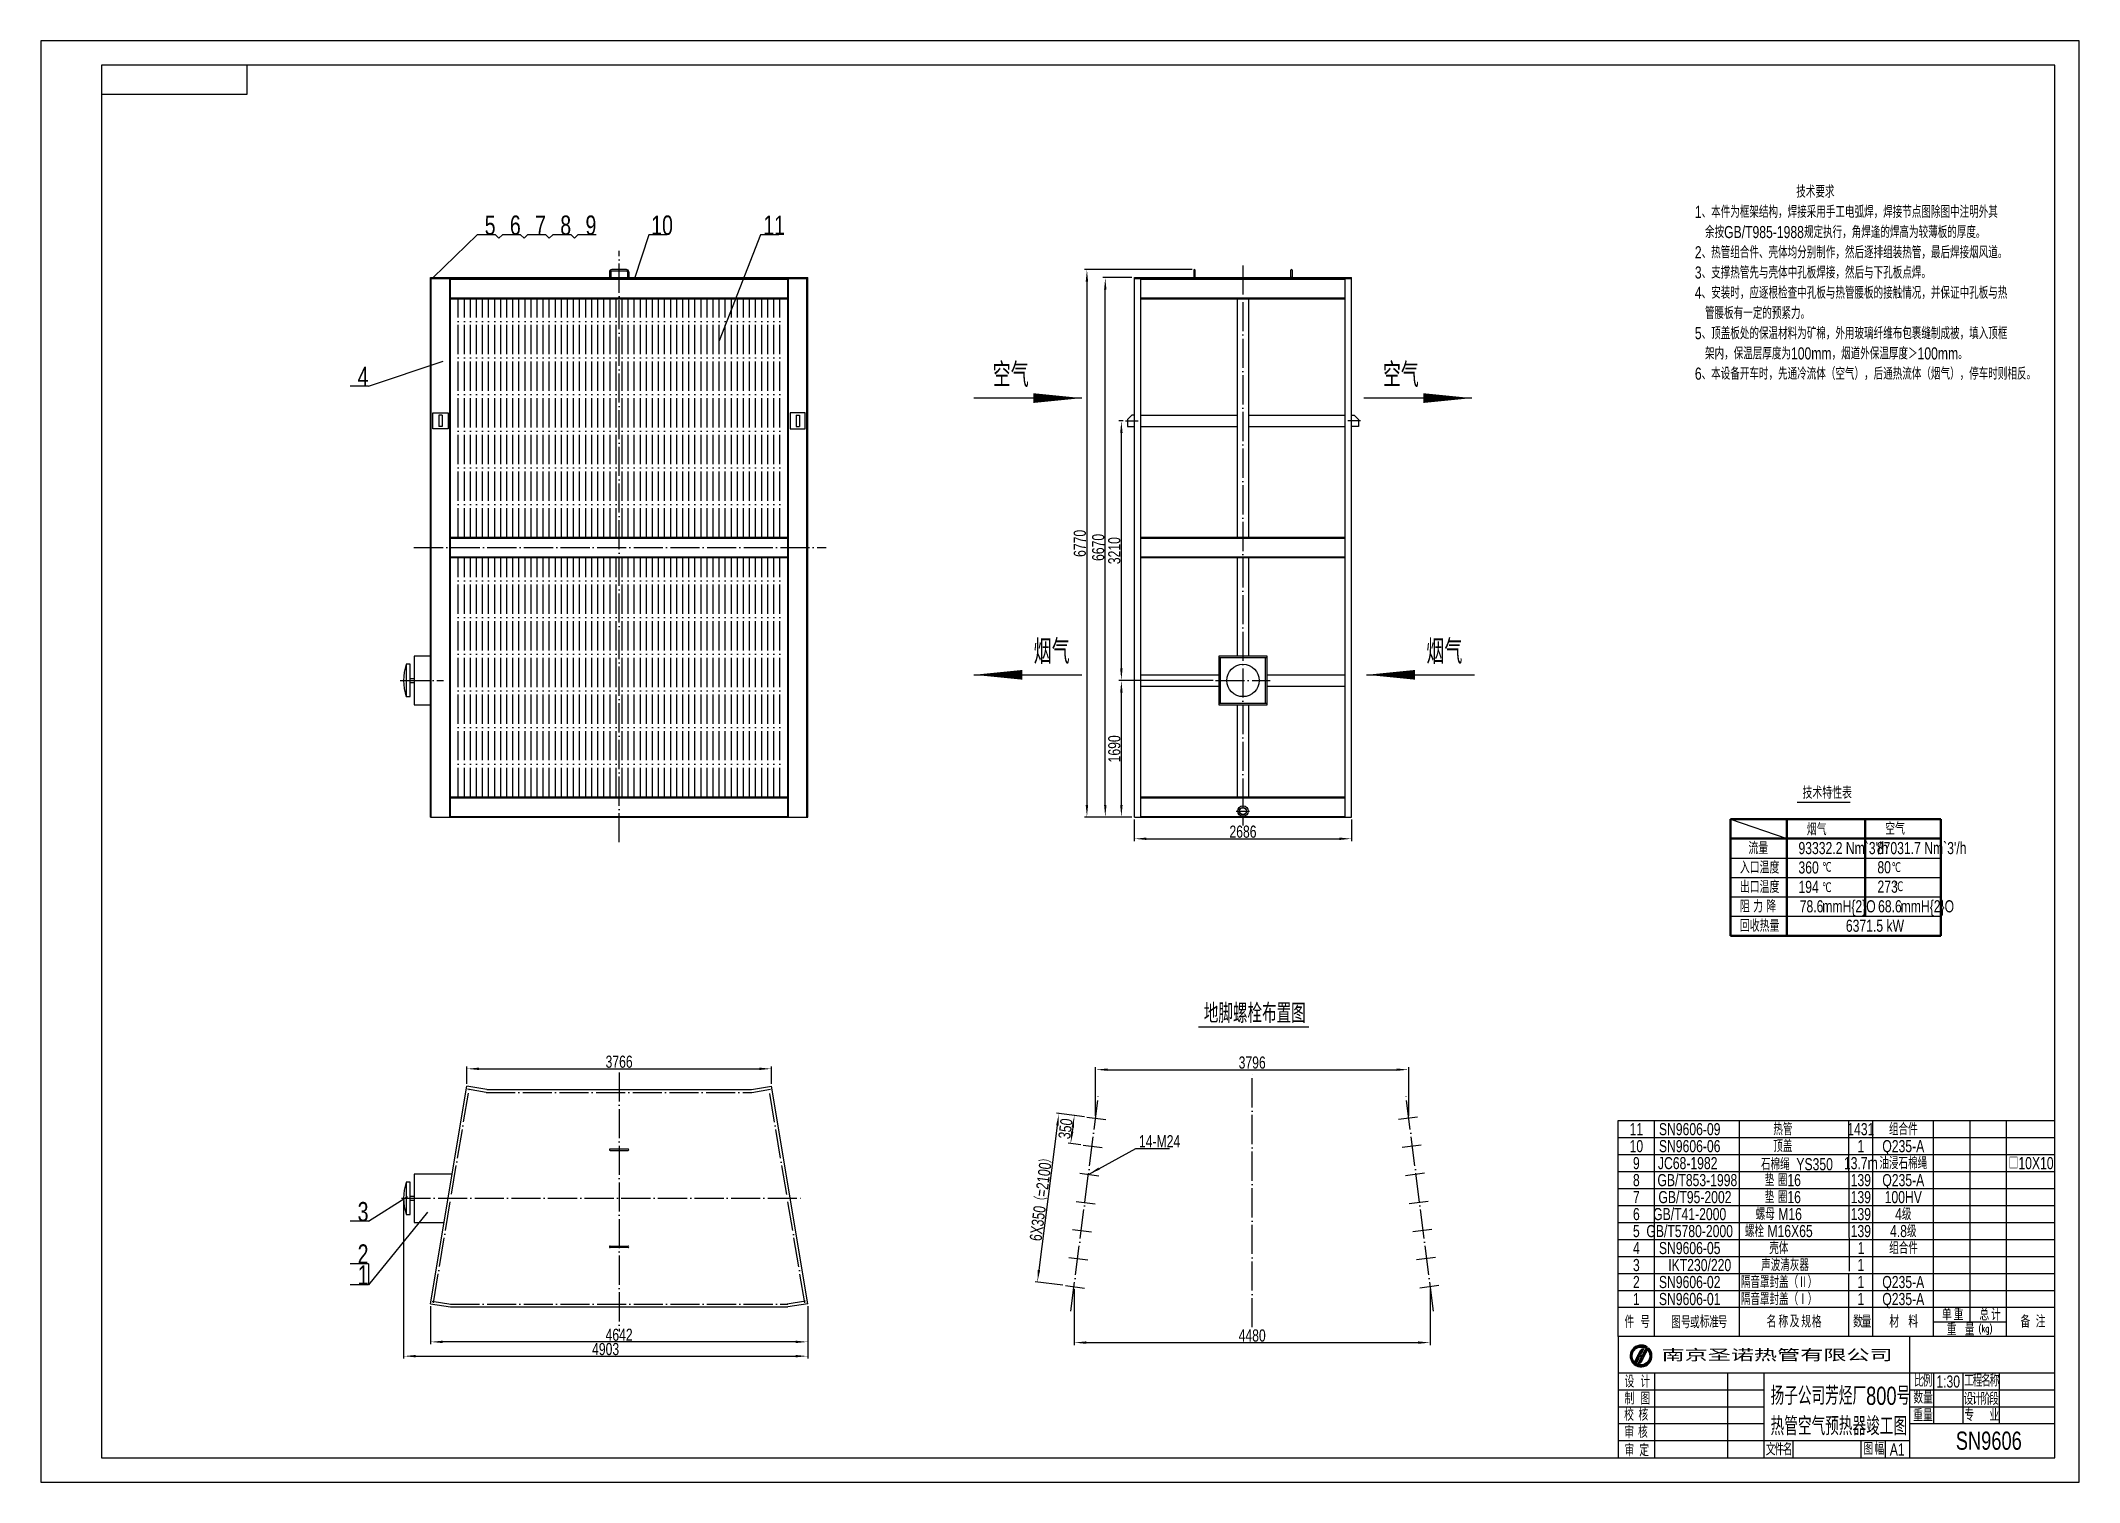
# Model space of a CAD drawing. Header units: millimetres. Extents: x 0 to 840, y 0 to 594.
import ezdxf
from ezdxf.enums import TextEntityAlignment as Align

# ---------------------------------------------------------------- set-up
doc = ezdxf.new("R2010")
doc.units = ezdxf.units.MM
doc.header["$LTSCALE"] = 5
doc.linetypes.add('ACAD_ISO04W100', pattern=[30, 24, -3, 0, -3])
doc.linetypes.add('CENTERX2', pattern=[101.6, 63.5, -12.7, 12.7, -12.7])
for name, color, linetype in [('frame', 7, 'Continuous'), ('TEXT', 3, 'Continuous'), ('中心线', 1, 'ACAD_ISO04W100'), ('粗线', 7, 'Continuous'), ('细实线', 3, 'Continuous')]:
    doc.layers.add(name, color=color, linetype=linetype)
doc.layers.add('粗实线', color=7, linetype='Continuous', lineweight=50)
doc.styles.add('HZ001', font='simplex', dxfattribs={"width": 0.7, "bigfont": 'HZTXT.SHX'})
doc.styles.add('HZ002', font='complex', dxfattribs={"width": 1.8, "bigfont": 'khz.shx'})
doc.styles.add('HZ003', font='sn2000.shx', dxfattribs={"width": 0.75, "bigfont": 'HZTXT.shx'})
doc.styles.add('ROMANS', font='romans', dxfattribs={"width": 0.7, "height": 3})
doc.dimstyles.new('ISO-25', dxfattribs={"dimtxt": 2.5, "dimasz": 2.5, "dimexe": 1.25, "dimexo": 0.625, "dimtad": 1, "dimtxsty": 'Standard', "dimcen": 2.5, "dimadec": 0, "dimazin": 0, "dimtfac": 1, "dimtmove": 0, "dimatfit": 3, "dimfxl": 0, "dimarcsym": 0})
pattern_1 = [(45, (-411.383, 4.31516), (-0.2245064, 0.2245064), [])]

# ---------------------------------------------------------------- blocks, each defined once
blk = doc.blocks.new('btl')
h = blk.add_hatch()
h.set_pattern_fill('ANSI31', color=142, scale=0.1, style=0)
h.set_pattern_definition(pattern_1)
h.paths.add_polyline_path([(-167.41, 45.24), (-167.96, 45.16, 0.244978), (-169.14, 44.3), (-169.84, 42.88, -0.769122), (-170.81, 40.94), (-171.79, 38.97), (-171.64, 38.97, 0.284554), (-170.22, 39.85), (-167.91, 44.5, -0.9073), (-172.74, 39.11, 0.350359), (-172.29, 39.26), (-171.32, 41.2, -0.769122), (-170.36, 43.13), (-169.47, 44.93), (-169.87, 44.87, 0.244978), (-171.05, 44.01), (-173.26, 39.58, -0.774502), (-169.43, 45.49, 0.24588), (-167.99, 45.72, 23.819812)])
h = blk.add_hatch()
h.set_pattern_fill('ANSI31', color=1, scale=0.1, style=0)
h.set_pattern_definition(pattern_1)
h.paths.add_polyline_path([(-170, 42.04, 1), (-171.17, 42.04, 1)])
at = {"color": 142}
blk.add_lwpolyline([(-169.14, 44.3), (-169.84, 42.88, -0.769122), (-170.81, 40.94), (-171.79, 38.97), (-171.64, 38.97, 0.284554), (-170.22, 39.85), (-167.91, 44.5, -0.9073), (-172.74, 39.11, 0.350359), (-172.29, 39.26), (-171.32, 41.2, -0.769122), (-170.36, 43.13), (-169.47, 44.93), (-169.87, 44.87, 0.244978), (-171.05, 44.01), (-173.26, 39.58, -0.774502), (-169.43, 45.49, 0.24588), (-167.99, 45.72, 23.819812), (-167.41, 45.24), (-167.96, 45.16, 0.244978)], format="xyb", close=True, dxfattribs=at)
at = {"color": 1}
blk.add_circle((-170.58, 42.04), 0.582, dxfattribs=at)
at = {"layer": 'frame'}
for p, q in [((0, 62.01), (-180, 62.01)), ((-180, 50), (-180, 0))]:
    blk.add_line(p, q, dxfattribs=at)
at = {"layer": 'frame', "color": 7}
for p, q in [((-180, 50), (-180, 62.01)), ((-165, 50), (-165, 62.01)), ((-130, 50.01), (-130, 62.01)), ((-85, 50.01), (-85, 62.01)), ((-75, 50.01), (-75, 62.01)), ((-50, 50.01), (-50, 62.01)), ((-35, 56.01), (-35, 62.01)), ((-20, 50.01), (-20, 62.01)), ((0, 50), (-180, 50)), ((0, 50), (-180, 50)), ((-60, 50), (-60, 0)), ((0, 35), (-180, 35)), ((-165, 35), (-165, 0)), ((-135, 35), (-135, 0)), ((-120, 35), (-120, 0)), ((-50, 35), (-50, 14)), ((-37.98, 35), (-37.98, 14)), ((-23.02, 35), (-23.02, 14)), ((0, 14), (-60, 14)), ((-60, 7), (-120, 7)), ((-108, 7), (-108, 0)), ((-80.03, 7), (-80.03, 0)), ((-70.03, 7), (-70.03, 0))]:
    blk.add_line(p, q, dxfattribs=at)
at = {"layer": 'frame', "color": 3}
for p, q in [((-20, 56.01), (-50, 56.01)), ((-120, 28), (-180, 28)), ((0, 28), (-60, 28)), ((-120, 21), (-180, 21)), ((0, 21), (-60, 21)), ((-120, 14), (-180, 14)), ((-120, 7), (-180, 7))]:
    blk.add_line(p, q, dxfattribs=at)
at = {"layer": 'frame', "color": 181, "width": 0.7}
for s, height, style, p in [('件', 5, 'HZ001', (-177.39, 53.6)), ('号', 5, 'HZ001', (-170.89, 53.6)), ('或', 5, 'HZ001', (-150.44, 53.46)), ('标', 5, 'HZ001', (-146.34, 53.73)), ('准', 5, 'HZ001', (-142.49, 53.55)), ('号', 5, 'HZ001', (-138.99, 53.55)), ('名', 5, 'HZ001', (-118.82, 53.74)), ('称', 5, 'HZ001', (-113.96, 53.74)), ('及', 5, 'HZ001', (-109.32, 53.83)), ('规', 5, 'HZ001', (-104.56, 53.75)), ('格', 5, 'HZ001', (-100.19, 53.67)), ('数', 5, 'HZ001', (-83.2, 53.74)), ('量', 5, 'HZ001', (-79.7, 53.74)), ('材', 5, 'HZ001', (-68.28, 53.74)), ('料', 5, 'HZ001', (-60.42, 53.74)), ('单', 5, 'HZ001', (-46.56, 56.71)), ('重', 5, 'HZ001', (-41.76, 56.71)), ('总', 5, 'HZ001', (-31.14, 56.6)), ('计', 5, 'HZ001', (-26.33, 56.6)), ('备', 5, 'HZ001', (-14.2, 53.74)), ('注', 5, 'HZ001', (-7.94, 53.74)), ('图', 5, 'HZ001', (-158.17, 53.46)), ('号', 5, 'HZ001', (-154.1, 53.46)), ('重', 5, 'HZ001', (-44.57, 50.44)), ('量', 5, 'HZ001', (-37.15, 50.38)), ('(kg)', 3, 'ROMANS', (-31.49, 51.85)), ('设', 5, 'HZ001', (-177.36, 29.02)), ('计', 5, 'HZ001', (-170.83, 29.02)), ('比', 5, 'HZ001', (-58.05, 29.34)), ('例', 5, 'HZ001', (-54.55, 29.34)), ('工', 5, 'HZ001', (-37.44, 29.42)), ('程', 5, 'HZ001', (-33.94, 29.42)), ('名', 5, 'HZ001', (-30.44, 29.42)), ('称', 5, 'HZ001', (-26.94, 29.42)), ('制', 5, 'HZ001', (-177.36, 22.02)), ('图', 5, 'HZ001', (-170.83, 22.02)), ('数', 5, 'HZ001', (-58.35, 22.42)), ('量', 5, 'HZ001', (-54.33, 22.42)), ('设', 5, 'HZ001', (-37.65, 21.87)), ('计', 5, 'HZ001', (-34.15, 21.87)), ('阶', 5, 'HZ001', (-30.65, 21.87)), ('段', 5, 'HZ001', (-27.15, 21.87)), ('校', 5, 'HZ001', (-177.52, 15.3)), ('核', 5, 'HZ001', (-171.62, 15.3)), ('重', 5, 'HZ001', (-58.4, 15.1)), ('量', 5, 'HZ001', (-54.38, 15.1)), ('专', 5, 'HZ001', (-37.34, 15.19)), ('业', 5, 'HZ001', (-27.02, 15.19)), ('审', 5, 'HZ001', (-177.5, 8.14)), ('核', 5, 'HZ001', (-171.81, 8.25)), ('审', 5, 'HZ001', (-177.4, 0.72)), ('定', 5, 'HZ001', (-171.29, 0.72)), ('文', 5, 'HZ001', (-119.18, 1.06)), ('件', 5, 'HZ001', (-115.68, 1.06)), ('名', 5, 'HZ001', (-112.18, 1.06)), ('图', 5, 'HZ001', (-78.92, 1.3)), ('幅', 5, 'HZ001', (-74.42, 1.3))]:
    blk.add_text(s, height=height, dxfattribs=dict(at, style=style)).set_placement(p)
at = {"layer": 'TEXT', "color": 142, "style": 'HZ002', "width": 1.995277}
blk.add_text('南京圣诺热管有限公司', height=5, dxfattribs=at).set_placement((-162.15, 39.82), (-66.86, 39.82), align=Align.FIT)
blk = doc.blocks.new('A$C21B97B14')
at = {"layer": 'TEXT', "style": 'HZ001', "width": 0.7}
blk.add_text('℃', height=100, dxfattribs=at).set_placement((-7, 0))
blk = doc.blocks.new('arr1')
at = {"color": 3}
blk.add_lwpolyline([(0, 0, 0, 0.2, 0), (-1, 0, 0.2, 0.2, 0)], format="xyseb", dxfattribs=at)
blk = doc.blocks.new('*D48')
at = {"layer": 'Defpoints', "color": 0}
for p in [(425.8, 80.55), (572.58, 80.55), (572.58, 57.54)]:
    blk.add_point(p, dxfattribs=at)
at = {"layer": 'TEXT', "color": 3, "lineweight": -2}
for p, q in [((425.8, 79.55), (425.8, 56.54)), ((572.58, 79.55), (572.58, 56.54)), ((430.8, 57.54), (567.58, 57.54))]:
    blk.add_line(p, q, dxfattribs=at)
at = {"layer": 'TEXT', "color": 3, "lineweight": -2, "xscale": 5, "yscale": 5, "zscale": 5, "rotation": 180}
blk.add_blockref('arr1', (425.8, 57.54), dxfattribs=at)
at = {"layer": 'TEXT', "color": 3, "lineweight": -2, "xscale": 5, "yscale": 5, "zscale": 5}
blk.add_blockref('arr1', (572.58, 57.54), dxfattribs=at)
at = {"layer": 'TEXT', "color": 3, "insert": (499.19, 60.44), "char_height": 5, "attachment_point": 5, "style": 'HZ003'}
blk.add_mtext('4480', dxfattribs=at)
blk = doc.blocks.new('*D49')
at = {"layer": 'Defpoints', "color": 0}
for p in [(563.74, 170.01), (434.65, 149.99), (563.74, 149.99)]:
    blk.add_point(p, dxfattribs=at)
at = {"layer": 'TEXT', "color": 3, "lineweight": -2}
for p, q in [((434.65, 150.99), (434.65, 171.01)), ((439.65, 170.01), (558.74, 170.01)), ((563.74, 150.99), (563.74, 171.01))]:
    blk.add_line(p, q, dxfattribs=at)
at = {"layer": 'TEXT', "color": 3, "lineweight": -2, "xscale": 5, "yscale": 5, "zscale": 5, "rotation": 180}
blk.add_blockref('arr1', (434.65, 170.01), dxfattribs=at)
at = {"layer": 'TEXT', "color": 3, "lineweight": -2, "xscale": 5, "yscale": 5, "zscale": 5}
blk.add_blockref('arr1', (563.74, 170.01), dxfattribs=at)
at = {"layer": 'TEXT', "color": 3, "insert": (499.19, 172.91), "char_height": 5, "attachment_point": 5, "style": 'HZ003'}
blk.add_mtext('3796', dxfattribs=at)
blk = doc.blocks.new('*D50')
at = {"layer": 'Defpoints', "color": 0}
for p in [(431.06, 150.45), (424.42, 139.54), (429.59, 138.88)]:
    blk.add_point(p, dxfattribs=at)
at = {"layer": 'TEXT', "color": 3, "lineweight": -2}
for p, q in [((430.07, 150.58), (424.9, 151.23)), ((425.26, 146.15), (425.05, 144.49)), ((428.59, 139), (423.42, 139.66))]:
    blk.add_line(p, q, dxfattribs=at)
at = {"layer": 'TEXT', "color": 3, "lineweight": -2, "xscale": 5, "yscale": 5, "zscale": 5}
for p, rotation in [((425.89, 151.11), 82.74375213638831), ((424.42, 139.54), 262.7437521363883)]:
    blk.add_blockref('arr1', p, dxfattribs=dict(at, rotation=rotation))
at = {"layer": 'TEXT', "color": 3, "insert": (422.28, 145.69), "char_height": 5, "attachment_point": 5, "rotation": 82.74375, "style": 'HZ003'}
blk.add_mtext('350', dxfattribs=at)
blk = doc.blocks.new('*D51')
at = {"layer": 'Defpoints', "color": 0}
for p in [(431.06, 150.45), (410.69, 82.48), (422.22, 81.01)]:
    blk.add_point(p, dxfattribs=at)
at = {"layer": 'TEXT', "color": 3, "lineweight": -2}
for p, q in [((430.07, 150.58), (418.54, 152.04)), ((418.9, 146.96), (411.32, 87.44)), ((421.23, 81.14), (409.7, 82.6))]:
    blk.add_line(p, q, dxfattribs=at)
at = {"layer": 'TEXT', "color": 3, "lineweight": -2, "xscale": 5, "yscale": 5, "zscale": 5}
for p, rotation in [((419.53, 151.92), 82.74375213639175), ((410.69, 82.48), 262.7437521363918)]:
    blk.add_blockref('arr1', p, dxfattribs=dict(at, rotation=rotation))
at = {"layer": 'TEXT', "color": 3, "insert": (412.23, 117.56), "char_height": 5, "attachment_point": 5, "rotation": 82.74375, "style": 'HZ003'}
blk.add_mtext('6X350（=2100）', dxfattribs=at)
blk = doc.blocks.new('*D52')
at = {"layer": 'Defpoints', "color": 0}
for p in [(160.6, 73.54), (316.03, 73.54), (160.6, 57.84)]:
    blk.add_point(p, dxfattribs=at)
at = {"layer": 'TEXT', "color": 3, "lineweight": -2}
for p, q in [((160.6, 72.54), (160.6, 56.84)), ((316.03, 72.54), (316.03, 56.84)), ((311.03, 57.84), (165.6, 57.84))]:
    blk.add_line(p, q, dxfattribs=at)
at = {"layer": 'TEXT', "color": 3, "lineweight": -2, "xscale": 5, "yscale": 5, "zscale": 5, "rotation": 180}
blk.add_blockref('arr1', (160.6, 57.84), dxfattribs=at)
at = {"layer": 'TEXT', "color": 3, "lineweight": -2, "xscale": 5, "yscale": 5, "zscale": 5}
blk.add_blockref('arr1', (316.03, 57.84), dxfattribs=at)
at = {"layer": 'TEXT', "color": 3, "insert": (238.32, 60.74), "char_height": 5, "attachment_point": 5, "style": 'HZ003'}
blk.add_mtext('4642', dxfattribs=at)
blk = doc.blocks.new('*D53')
at = {"layer": 'Defpoints', "color": 0}
for p in [(149.5, 117), (316.03, 73.54), (316.03, 51.95)]:
    blk.add_point(p, dxfattribs=at)
at = {"layer": 'TEXT', "color": 3, "lineweight": -2}
for p, q in [((149.5, 116), (149.5, 50.95)), ((316.03, 72.54), (316.03, 50.95)), ((154.5, 51.95), (311.03, 51.95))]:
    blk.add_line(p, q, dxfattribs=at)
at = {"layer": 'TEXT', "color": 3, "lineweight": -2, "xscale": 5, "yscale": 5, "zscale": 5, "rotation": 180}
blk.add_blockref('arr1', (149.5, 51.95), dxfattribs=at)
at = {"layer": 'TEXT', "color": 3, "lineweight": -2, "xscale": 5, "yscale": 5, "zscale": 5}
blk.add_blockref('arr1', (316.03, 51.95), dxfattribs=at)
at = {"layer": 'TEXT', "color": 3, "insert": (232.76, 54.85), "char_height": 5, "attachment_point": 5, "style": 'HZ003'}
blk.add_mtext('4903', dxfattribs=at)
blk = doc.blocks.new('*D54')
at = {"layer": 'Defpoints', "color": 0}
for p in [(301.09, 170.36), (175.54, 163.21), (301.09, 163.21)]:
    blk.add_point(p, dxfattribs=at)
at = {"layer": 'TEXT', "color": 3, "lineweight": -2}
for p, q in [((175.54, 164.21), (175.54, 171.36)), ((180.54, 170.36), (296.09, 170.36)), ((301.09, 164.21), (301.09, 171.36))]:
    blk.add_line(p, q, dxfattribs=at)
at = {"layer": 'TEXT', "color": 3, "lineweight": -2, "xscale": 5, "yscale": 5, "zscale": 5, "rotation": 180}
blk.add_blockref('arr1', (175.54, 170.36), dxfattribs=at)
at = {"layer": 'TEXT', "color": 3, "lineweight": -2, "xscale": 5, "yscale": 5, "zscale": 5}
blk.add_blockref('arr1', (301.09, 170.36), dxfattribs=at)
at = {"layer": 'TEXT', "color": 3, "insert": (238.32, 173.26), "char_height": 5, "attachment_point": 5, "style": 'HZ003'}
blk.add_mtext('3766', dxfattribs=at)
blk = doc.blocks.new('*D56')
at = {"layer": 'Defpoints', "color": 0}
for p in [(445.3, 330.38), (484.06, 330.38), (450.63, 274.05)]:
    blk.add_point(p, dxfattribs=at)
at = {"layer": 'TEXT', "color": 3, "lineweight": -2}
for p, q in [((483.06, 330.38), (444.3, 330.38)), ((445.3, 279.05), (445.3, 325.38)), ((449.63, 274.05), (444.3, 274.05))]:
    blk.add_line(p, q, dxfattribs=at)
at = {"layer": 'TEXT', "color": 3, "lineweight": -2, "xscale": 5, "yscale": 5, "zscale": 5}
for p, rotation in [((445.3, 330.38), 90), ((445.3, 274.05), 270)]:
    blk.add_blockref('arr1', p, dxfattribs=dict(at, rotation=rotation))
at = {"layer": 'TEXT', "color": 3, "insert": (442.4, 302.22), "char_height": 5, "attachment_point": 5, "rotation": 90, "style": 'HZ003'}
blk.add_mtext('1690', dxfattribs=at)
blk = doc.blocks.new('*D57')
at = {"layer": 'Defpoints', "color": 0}
for p in [(445.3, 437.38), (447, 437.38), (450.63, 330.38)]:
    blk.add_point(p, dxfattribs=at)
at = {"layer": 'TEXT', "color": 3, "lineweight": -2}
for p, q in [((446, 437.38), (444.3, 437.38)), ((445.3, 335.38), (445.3, 432.38)), ((449.63, 330.38), (444.3, 330.38))]:
    blk.add_line(p, q, dxfattribs=at)
at = {"layer": 'TEXT', "color": 3, "lineweight": -2, "xscale": 5, "yscale": 5, "zscale": 5}
for p, rotation in [((445.3, 437.38), 90), ((445.3, 330.38), 270)]:
    blk.add_blockref('arr1', p, dxfattribs=dict(at, rotation=rotation))
at = {"layer": 'TEXT', "color": 3, "insert": (442.4, 383.88), "char_height": 5, "attachment_point": 5, "rotation": 90, "style": 'HZ003'}
blk.add_mtext('3210', dxfattribs=at)
blk = doc.blocks.new('*D58')
at = {"layer": 'Defpoints', "color": 0}
for p in [(450.63, 274.05), (540.16, 274.05), (540.16, 265.16)]:
    blk.add_point(p, dxfattribs=at)
at = {"layer": 'TEXT', "color": 3, "lineweight": -2}
for p, q in [((450.63, 273.05), (450.63, 264.16)), ((540.16, 273.05), (540.16, 264.16)), ((455.63, 265.16), (535.16, 265.16))]:
    blk.add_line(p, q, dxfattribs=at)
at = {"layer": 'TEXT', "color": 3, "lineweight": -2, "xscale": 5, "yscale": 5, "zscale": 5, "rotation": 180}
blk.add_blockref('arr1', (450.63, 265.16), dxfattribs=at)
at = {"layer": 'TEXT', "color": 3, "lineweight": -2, "xscale": 5, "yscale": 5, "zscale": 5}
blk.add_blockref('arr1', (540.16, 265.16), dxfattribs=at)
at = {"layer": 'TEXT', "color": 3, "insert": (495.4, 268.06), "char_height": 5, "attachment_point": 5, "style": 'HZ003'}
blk.add_mtext('2686', dxfattribs=at)
blk = doc.blocks.new('*D59')
at = {"layer": 'Defpoints', "color": 0}
for p in [(438.66, 496.38), (450.63, 496.38), (450.63, 274.05)]:
    blk.add_point(p, dxfattribs=at)
at = {"layer": 'TEXT', "color": 3, "lineweight": -2}
for p, q in [((449.63, 496.38), (437.66, 496.38)), ((438.66, 279.05), (438.66, 491.38)), ((449.63, 274.05), (437.66, 274.05))]:
    blk.add_line(p, q, dxfattribs=at)
at = {"layer": 'TEXT', "color": 3, "lineweight": -2, "xscale": 5, "yscale": 5, "zscale": 5}
for p, rotation in [((438.66, 496.38), 90), ((438.66, 274.05), 270)]:
    blk.add_blockref('arr1', p, dxfattribs=dict(at, rotation=rotation))
at = {"layer": 'TEXT', "color": 3, "insert": (435.76, 385.22), "char_height": 5, "attachment_point": 5, "rotation": 90, "style": 'HZ003'}
blk.add_mtext('6670', dxfattribs=at)
blk = doc.blocks.new('*D60')
at = {"layer": 'Defpoints', "color": 0}
for p in [(475.4, 499.72), (431.09, 274.05), (450.63, 274.05)]:
    blk.add_point(p, dxfattribs=at)
at = {"layer": 'TEXT', "color": 3, "lineweight": -2}
for p, q in [((474.4, 499.72), (430.09, 499.72)), ((431.09, 494.72), (431.09, 279.05)), ((449.63, 274.05), (430.09, 274.05))]:
    blk.add_line(p, q, dxfattribs=at)
at = {"layer": 'TEXT', "color": 3, "lineweight": -2, "xscale": 5, "yscale": 5, "zscale": 5}
for p, rotation in [((431.09, 499.72), 90), ((431.09, 274.05), 270)]:
    blk.add_blockref('arr1', p, dxfattribs=dict(at, rotation=rotation))
at = {"layer": 'TEXT', "color": 3, "insert": (428.19, 386.88), "char_height": 5, "attachment_point": 5, "rotation": 90, "style": 'HZ003'}
blk.add_mtext('6770', dxfattribs=at)

msp = doc.modelspace()

# ---------------------------------------------------------------- linework, layer by layer
for p, q in [((160.6021, 274.0501), (160.6021, 496.3834)), ((160.6021, 496.3834), (316.0303, 496.3834)), ((160.6021, 496.0501), (316.0303, 496.0501)), ((160.9355, 274.0501), (160.9355, 496.0501)), ((168.4995, 274.0501), (168.4995, 496.0501)), ((168.8329, 274.0501), (168.8329, 496.0501)), ((168.8329, 495.7168), (307.7995, 495.7168)), ((307.7995, 274.0501), (307.7995, 496.0501)), ((308.1329, 274.0501), (308.1329, 496.0501)), ((315.6969, 274.0501), (315.6969, 496.0501)), ((316.0303, 274.0501), (316.0303, 496.3834)), ((450.6312, 274.0501), (450.6312, 496.3834)), ((450.6312, 496.0501), (540.1646, 496.0501)), ((453.3312, 274.0501), (453.3312, 496.0501)), ((453.3312, 495.7168), (537.4646, 495.7168)), ((537.4646, 274.0501), (537.4646, 496.0501)), ((540.1646, 274.0501), (540.1646, 496.3834)), ((168.8329, 488.0501), (307.7995, 488.0501)), ((168.8329, 487.7168), (307.7995, 487.7168)), ((453.3312, 488.0501), (537.4646, 488.0501)), ((453.3312, 487.7168), (537.4646, 487.7168)), ((453.3312, 381.3834), (537.4646, 381.3834)), ((453.3312, 381.0501), (537.4646, 381.0501)), ((160.6021, 274.0501), (316.0303, 274.0501)), ((168.8329, 274.3834), (307.7995, 274.3834)), ((453.3312, 274.3834), (537.4646, 274.3834)), ((160.6021, 73.5402), (175.5407, 163.2052)), ((183.7495, 161.7699), (175.5407, 163.2052)), ((292.8829, 161.7699), (301.0917, 163.2052)), ((316.0303, 73.5402), (301.0917, 163.2052)), ((160.6021, 73.5402), (168.8329, 72.2366)), ((168.8329, 72.2366), (307.7995, 72.2366)), ((316.0303, 73.5402), (307.7995, 72.2366)), ((830, 72.0088), (650, 72.0088))]:
    msp.add_line(p, q)
at = {"color": 1, "linetype": 'CENTERX2'}
msp.add_line((492.5321, 276.5501), (498.0553, 276.5501), dxfattribs=at)
at = {"color": 7, "linetype": 'Continuous'}
for p, q in [((650, 135), (650, 149)), ((665, 93), (665, 149)), ((700, 142), (700, 149)), ((745, 142), (745, 149)), ((755, 142), (755, 149)), ((780, 72.0088), (780, 149)), ((795, 72.0088), (795, 149)), ((810, 72.0088), (810, 149)), ((650, 128), (650, 135)), ((700, 86), (700, 142)), ((745.3372, 87), (745, 142)), ((755, 86), (755, 142)), ((650, 114), (650, 128)), ((650, 107), (650, 114)), ((650, 100), (650, 107)), ((650, 93), (650, 100)), ((650, 86), (650, 93)), ((665, 86), (665, 93)), ((650, 79), (650, 86)), ((665, 79), (665, 86)), ((700, 79), (700, 86)), ((745, 79), (745, 86)), ((755, 79), (755, 86)), ((650, 72), (650, 79)), ((665, 72), (665, 79)), ((700, 72), (700, 79)), ((745, 72), (745, 79)), ((755, 72), (755, 79))]:
    msp.add_line(p, q, dxfattribs=at)
at = {"color": 3, "linetype": 'Continuous'}
for p, q in [((650, 149), (830, 149)), ((650, 142), (830, 142)), ((650, 135), (830, 135)), ((650, 128), (830, 128)), ((650, 121), (830, 121)), ((650, 114), (830, 114)), ((650, 107), (830, 107)), ((650, 100), (830, 100)), ((650, 93), (830, 93)), ((650, 86), (830, 86)), ((650, 79), (830, 79))]:
    msp.add_line(p, q, dxfattribs=at)
for radius in [2.1667, 1.5, 1.4]:
    msp.add_circle((495.3979, 276.5501), radius)
at = {"layer": 'frame', "color": 3}
msp.add_lwpolyline([(0, 0), (840, 0), (840, 594), (0, 594)], close=True, dxfattribs=at)
msp.add_lwpolyline([(25, 572), (85, 572), (85, 584)], dxfattribs=at)
at = {"layer": 'frame'}
msp.add_lwpolyline([(25, 10), (830, 10), (830, 584), (25, 584)], close=True, dxfattribs=at)
at = {"layer": 'TEXT'}
for p, q in [((161.6382, 496.3834), (179.827, 514.0237)), ((187.3565, 514.0237), (188.7851, 512.5952)), ((188.7851, 512.5952), (190.2137, 514.0237)), ((197.7432, 514.0237), (199.1718, 512.5952)), ((199.1718, 512.5952), (200.6004, 514.0237)), ((208.13, 514.0237), (209.5585, 512.5952)), ((209.5585, 512.5952), (210.9871, 514.0237)), ((218.5167, 514.0237), (219.9452, 512.5952)), ((219.9452, 512.5952), (221.3738, 514.0237)), ((250.5053, 514.0237), (244.5983, 496.0501)), ((296.5429, 514.0237), (279.5662, 470.4148)), ((135.007, 451.6926), (165.7625, 461.9847)), ((745.6869, 257.2232), (782.9535, 257.2232)), ((745.6869, 249.2232), (782.9535, 249.2232)), ((745.6869, 241.2232), (782.9535, 241.2232)), ((745.6869, 233.2232), (782.9535, 233.2232)), ((477.0615, 187.6079), (522.5235, 187.6079)), ((135.007, 107.5138), (151.1846, 117.8059)), ((159.3834, 111.3567), (135.007, 81.3775)), ((135.007, 90.0524), (135.007, 81.3775))]:
    msp.add_line(p, q, dxfattribs=at)
at = {"layer": '中心线', "ltscale": 0.1}
for p, q in [((238.3162, 263.6957), (238.3162, 507.4082)), ((495.3979, 501.441), (495.3979, 270.6098)), ((172.0662, 389.3834), (172.0662, 487.7168)), ((174.5662, 389.3834), (174.5662, 487.7168)), ((177.0662, 389.3834), (177.0662, 487.7168)), ((179.5662, 389.3834), (179.5662, 487.7168)), ((182.0662, 389.3834), (182.0662, 487.7168)), ((184.5662, 389.3834), (184.5662, 487.7168)), ((187.0662, 389.3834), (187.0662, 487.7168)), ((189.5662, 389.3834), (189.5662, 487.7168)), ((192.0662, 389.3834), (192.0662, 487.7168)), ((194.5662, 389.3834), (194.5662, 487.7168)), ((197.0662, 389.3834), (197.0662, 487.7168)), ((199.5662, 389.3834), (199.5662, 487.7168)), ((202.0662, 389.3834), (202.0662, 487.7168)), ((204.5662, 389.3834), (204.5662, 487.7168)), ((207.0662, 389.3834), (207.0662, 487.7168)), ((209.5662, 389.3834), (209.5662, 487.7168)), ((212.0662, 389.3834), (212.0662, 487.7168)), ((214.5662, 389.3834), (214.5662, 487.7168)), ((217.0662, 389.3834), (217.0662, 487.7168)), ((219.5662, 389.3834), (219.5662, 487.7168)), ((222.0662, 389.3834), (222.0662, 487.7168)), ((224.5662, 389.3834), (224.5662, 487.7168)), ((227.0662, 389.3834), (227.0662, 487.7168)), ((229.5662, 389.3834), (229.5662, 487.7168)), ((232.0662, 389.3834), (232.0662, 487.7168)), ((234.5662, 389.3834), (234.5662, 487.7168)), ((237.0662, 389.3834), (237.0662, 487.7168)), ((239.5662, 389.3834), (239.5662, 487.7168)), ((242.0662, 389.3834), (242.0662, 487.7168)), ((244.5662, 389.3834), (244.5662, 487.7168)), ((247.0662, 389.3834), (247.0662, 487.7168)), ((249.5662, 389.3834), (249.5662, 487.7168)), ((252.0662, 389.3834), (252.0662, 487.7168)), ((254.5662, 389.3834), (254.5662, 487.7168)), ((257.0662, 389.3834), (257.0662, 487.7168)), ((259.5662, 389.3834), (259.5662, 487.7168)), ((262.0662, 389.3834), (262.0662, 487.7168)), ((264.5662, 389.3834), (264.5662, 487.7168)), ((267.0662, 389.3834), (267.0662, 487.7168)), ((269.5662, 389.3834), (269.5662, 487.7168)), ((272.0662, 389.3834), (272.0662, 487.7168)), ((274.5662, 389.3834), (274.5662, 487.7168)), ((277.0662, 389.3834), (277.0662, 487.7168)), ((279.5662, 389.3834), (279.5662, 487.7168)), ((282.0662, 389.3834), (282.0662, 487.7168)), ((284.5662, 389.3834), (284.5662, 487.7168)), ((287.0662, 389.3834), (287.0662, 487.7168)), ((289.5662, 389.3834), (289.5662, 487.7168)), ((292.0662, 389.3834), (292.0662, 487.7168)), ((294.5662, 389.3834), (294.5662, 487.7168)), ((297.0662, 389.3834), (297.0662, 487.7168)), ((299.5662, 389.3834), (299.5662, 487.7168)), ((302.0662, 389.3834), (302.0662, 487.7168)), ((304.5662, 389.3834), (304.5662, 487.7168)), ((447.0008, 437.3834), (452.1801, 437.3834)), ((543.795, 437.3834), (538.6157, 437.3834)), ((153.7893, 385.2168), (323.632, 385.2168)), ((172.0662, 282.3834), (172.0662, 381.0501)), ((174.5662, 282.3834), (174.5662, 381.0501)), ((177.0662, 282.3834), (177.0662, 381.0501)), ((179.5662, 282.3834), (179.5662, 381.0501)), ((182.0662, 282.3834), (182.0662, 381.0501)), ((184.5662, 282.3834), (184.5662, 381.0501)), ((187.0662, 282.3834), (187.0662, 381.0501)), ((189.5662, 282.3834), (189.5662, 381.0501)), ((192.0662, 282.3834), (192.0662, 381.0501)), ((194.5662, 282.3834), (194.5662, 381.0501)), ((197.0662, 282.3834), (197.0662, 381.0501)), ((199.5662, 282.3834), (199.5662, 381.0501)), ((202.0662, 282.3834), (202.0662, 381.0501)), ((204.5662, 282.3834), (204.5662, 381.0501)), ((207.0662, 282.3834), (207.0662, 381.0501)), ((209.5662, 282.3834), (209.5662, 381.0501)), ((212.0662, 282.3834), (212.0662, 381.0501)), ((214.5662, 282.3834), (214.5662, 381.0501)), ((217.0662, 282.3834), (217.0662, 381.0501)), ((219.5662, 282.3834), (219.5662, 381.0501)), ((222.0662, 282.3834), (222.0662, 381.0501)), ((224.5662, 282.3834), (224.5662, 381.0501)), ((227.0662, 282.3834), (227.0662, 381.0501)), ((229.5662, 282.3834), (229.5662, 381.0501)), ((232.0662, 282.3834), (232.0662, 381.0501)), ((234.5662, 282.3834), (234.5662, 381.0501)), ((237.0662, 282.3834), (237.0662, 381.0501)), ((239.5662, 282.3834), (239.5662, 381.0501)), ((242.0662, 282.3834), (242.0662, 381.0501)), ((244.5662, 282.3834), (244.5662, 381.0501)), ((247.0662, 282.3834), (247.0662, 381.0501)), ((249.5662, 282.3834), (249.5662, 381.0501)), ((252.0662, 282.3834), (252.0662, 381.0501)), ((254.5662, 282.3834), (254.5662, 381.0501)), ((257.0662, 282.3834), (257.0662, 381.0501)), ((259.5662, 282.3834), (259.5662, 381.0501)), ((262.0662, 282.3834), (262.0662, 381.0501)), ((264.5662, 282.3834), (264.5662, 381.0501)), ((267.0662, 282.3834), (267.0662, 381.0501)), ((269.5662, 282.3834), (269.5662, 381.0501)), ((272.0662, 282.3834), (272.0662, 381.0501)), ((274.5662, 282.3834), (274.5662, 381.0501)), ((277.0662, 282.3834), (277.0662, 381.0501)), ((279.5662, 282.3834), (279.5662, 381.0501)), ((282.0662, 282.3834), (282.0662, 381.0501)), ((284.5662, 282.3834), (284.5662, 381.0501)), ((287.0662, 282.3834), (287.0662, 381.0501)), ((289.5662, 282.3834), (289.5662, 381.0501)), ((292.0662, 282.3834), (292.0662, 381.0501)), ((294.5662, 282.3834), (294.5662, 381.0501)), ((297.0662, 282.3834), (297.0662, 381.0501)), ((299.5662, 282.3834), (299.5662, 381.0501)), ((302.0662, 282.3834), (302.0662, 381.0501)), ((304.5662, 282.3834), (304.5662, 381.0501)), ((148.1309, 330.3834), (165.9236, 330.3834)), ((484.0631, 330.3834), (506.5515, 330.3834)), ((238.3162, 168.8711), (238.3162, 62.125)), ((499.1915, 63.8527), (499.1915, 168.062)), ((161.8254, 73.9863), (176.55, 162.3667)), ((183.5543, 160.6535), (175.8822, 161.995)), ((183.5543, 160.6535), (293.0781, 160.6535)), ((293.0781, 160.6535), (300.6868, 161.9839)), ((314.816, 73.9324), (300.0855, 162.348)), ((424.5249, 70.507), (435.9249, 160.0403)), ((573.8582, 70.507), (562.4582, 160.0403)), ((431.0606, 150.4498), (438.9048, 149.451)), ((567.3225, 150.4498), (559.4783, 149.451)), ((429.587, 138.8766), (437.4312, 137.8778)), ((568.7961, 138.8766), (560.9518, 137.8778)), ((428.1134, 127.3033), (435.9577, 126.3046)), ((570.2697, 127.3033), (562.4254, 126.3046)), ((148.6095, 117.0033), (313.7527, 117.0033)), ((426.6398, 115.7301), (434.4841, 114.7313)), ((571.7433, 115.7301), (563.899, 114.7313)), ((425.1662, 104.1569), (433.0105, 103.1581)), ((573.2169, 104.1569), (565.3726, 103.1581)), ((423.6926, 92.5837), (431.5369, 91.5849)), ((574.6905, 92.5837), (566.8462, 91.5849)), ((422.2191, 81.0104), (430.0633, 80.0116)), ((576.164, 81.0104), (568.3198, 80.0116)), ((161.3422, 74.5705), (169.0102, 73.356)), ((168.8329, 73.3699), (307.7995, 73.3699)), ((315.1735, 74.552), (307.6222, 73.356))]:
    msp.add_line(p, q, dxfattribs=at)
at = {"layer": '粗实线', "ltscale": 20}
for p, q in [((696.2869, 273.2232), (745.6869, 273.2232)), ((719.5025, 273.2232), (719.5025, 225.2232)), ((745.6869, 273.2232), (782.9535, 273.2232)), ((751.8054, 273.2232), (751.8054, 233.2232)), ((696.2869, 265.2232), (782.9535, 265.2232)), ((696.2869, 225.2232), (745.6869, 225.2232)), ((745.6869, 225.2232), (782.9535, 225.2232))]:
    msp.add_line(p, q, dxfattribs=at)
at = {"layer": '粗实线'}
for p, q in [((696.2869, 273.2232), (696.2869, 225.2232)), ((782.9535, 273.2232), (782.9535, 225.2232))]:
    msp.add_line(p, q, dxfattribs=at)
at = {"layer": '粗线'}
for p, q in [((187.3565, 514.0237), (179.827, 514.0237)), ((197.7432, 514.0237), (190.2137, 514.0237)), ((208.13, 514.0237), (200.6004, 514.0237)), ((218.5167, 514.0237), (210.9871, 514.0237)), ((228.9034, 514.0237), (221.3738, 514.0237)), ((258.0349, 514.0237), (250.5053, 514.0237)), ((304.0724, 514.0237), (296.5429, 514.0237)), ((234.3162, 498.7168), (234.3162, 496.3834)), ((234.9162, 498.7168), (234.9162, 496.3834)), ((241.3162, 499.7168), (235.3162, 499.7168)), ((241.3162, 499.1168), (235.3162, 499.1168)), ((241.7162, 498.7168), (241.7162, 496.3834)), ((242.3162, 498.7168), (242.3162, 496.3834)), ((450.6312, 496.3834), (540.1646, 496.3834)), ((493.0646, 487.7168), (493.0646, 389.3834)), ((497.7312, 487.7168), (497.7312, 389.3834)), ((135.007, 451.6926), (127.4774, 451.6926)), ((165.3794, 439.7168), (164.0461, 439.7168)), ((164.0461, 439.7168), (164.0461, 435.0501)), ((165.3794, 439.7168), (165.3794, 435.0501)), ((311.253, 439.7168), (311.253, 435.0501)), ((311.253, 439.7168), (312.5863, 439.7168)), ((312.5863, 439.7168), (312.5863, 435.0501)), ((449.6312, 439.7168), (447.8309, 437.9164)), ((447.8309, 437.9164), (447.8309, 435.0501)), ((450.6312, 439.7168), (449.6312, 439.7168)), ((453.3312, 439.7168), (493.0646, 439.7168)), ((497.7312, 439.7168), (537.4646, 439.7168)), ((540.1646, 439.7168), (541.1646, 439.7168)), ((541.1646, 439.7168), (542.9649, 437.9164)), ((542.9649, 437.9164), (542.9649, 435.0501)), ((165.3794, 435.0501), (164.0461, 435.0501)), ((311.253, 435.0501), (312.5863, 435.0501)), ((447.8309, 435.0501), (450.6312, 435.0501)), ((453.3312, 435.0501), (493.0646, 435.0501)), ((497.7312, 435.0501), (537.4646, 435.0501)), ((542.9649, 435.0501), (540.1646, 435.0501)), ((168.8329, 389.3834), (307.7995, 389.3834)), ((168.8329, 389.0501), (307.7995, 389.0501)), ((453.3312, 389.3834), (537.4646, 389.3834)), ((453.3312, 389.0501), (537.4646, 389.0501)), ((168.8329, 381.3834), (307.7995, 381.3834)), ((168.8329, 381.0501), (307.7995, 381.0501)), ((493.0646, 381.0501), (493.0646, 340.3834)), ((497.7312, 381.0501), (497.7312, 340.3834)), ((505.3979, 339.7168), (485.3979, 339.7168)), ((486.0646, 339.7168), (486.0646, 321.0501)), ((504.7312, 321.0501), (504.7312, 339.7168)), ((152.2688, 331.2168), (153.9355, 331.2168)), ((152.2688, 329.5501), (153.9355, 329.5501)), ((453.3312, 332.7168), (485.3979, 332.7168)), ((453.3312, 328.0501), (485.3979, 328.0501)), ((505.3979, 332.7168), (537.4646, 332.7168)), ((505.3979, 328.0501), (537.4646, 328.0501)), ((485.3979, 321.0501), (505.3979, 321.0501)), ((493.0646, 320.3834), (493.0646, 282.3834)), ((497.7312, 320.3834), (497.7312, 282.3834)), ((168.8329, 282.3834), (307.7995, 282.3834)), ((168.8329, 282.0501), (307.7995, 282.0501)), ((453.3312, 282.3834), (537.4646, 282.3834)), ((453.3312, 282.0501), (537.4646, 282.0501)), ((450.6312, 274.0501), (540.1646, 274.0501)), ((183.7495, 161.7699), (292.8829, 161.7699)), ((169.5093, 127.0033), (153.9355, 127.0033)), ((153.9355, 127.0033), (153.9355, 107.0033)), ((152.2688, 117.8366), (153.9355, 117.8366)), ((152.2688, 116.1699), (153.9355, 116.1699)), ((135.007, 107.5138), (127.4774, 107.5138)), ((153.9355, 107.0033), (166.1772, 107.0033)), ((135.007, 90.0524), (127.4774, 90.0524)), ((135.007, 81.3775), (127.4774, 81.3775))]:
    msp.add_line(p, q, dxfattribs=at)
for points in [[(475.0979, 499.4168), (475.0979, 496.3834), (475.6979, 496.3834), (475.6979, 499.4168)], [(515.6979, 499.4168), (515.6979, 496.3834), (515.0979, 496.3834), (515.0979, 499.4168)], [(242.0162, 137.3033), (234.6162, 137.3033)], [(234.6162, 136.7033), (242.0162, 136.7033)], [(234.6162, 97.3033), (242.0162, 97.3033)], [(242.0162, 96.7033), (234.6162, 96.7033)]]:
    msp.add_lwpolyline(points, dxfattribs=at)
for points in [[(167.8348, 434.1161), (161.6209, 434.1161), (161.6209, 440.6415), (167.8348, 440.6415)], [(308.7976, 434.1161), (315.0115, 434.1161), (315.0115, 440.6415), (308.7976, 440.6415)], [(150.6021, 323.7168), (152.2688, 323.7168), (152.2688, 337.0501), (150.6021, 337.0501)], [(153.9355, 320.3834), (160.6021, 320.3834), (160.6021, 340.3834), (153.9355, 340.3834)], [(485.3979, 320.3834), (505.3979, 320.3834), (505.3979, 340.3834), (485.3979, 340.3834)], [(150.6021, 110.3366), (152.2688, 110.3366), (152.2688, 123.6699), (150.6021, 123.6699)]]:
    msp.add_lwpolyline(points, close=True, dxfattribs=at)
msp.add_circle((495.3979, 330.3834), 6.6667, dxfattribs=at)
for centre, radius, start, end in [((235.3162, 498.7168), 1, 90, 180), ((235.3162, 498.7168), 0.4, 90, 180), ((241.3162, 498.7168), 1, 0, 90), ((241.3162, 498.7168), 0.4, 0, 90), ((475.3979, 499.4168), 0.3, 0, 180), ((515.3979, 499.4168), 0.3, 0, 180), ((170.1523, 330.3834), 20.6556, 161.1704383, 198.8295617), ((234.6162, 137.0033), 0.3, 90, 270), ((242.0162, 137.0033), 0.3, 270, 90), ((170.1523, 117.0033), 20.6556, 161.1704383, 198.8295617), ((234.6162, 97.0033), 0.3, 90, 270), ((242.0162, 97.0033), 0.3, 270, 90)]:
    msp.add_arc(centre, radius, start, end, dxfattribs=at)
at = {"layer": '细实线'}
for p, q in [((723.7705, 280.2586), (745.6585, 280.2586)), ((696.2869, 273.2232), (719.5025, 265.2232)), ((696.2869, 257.2232), (745.6869, 257.2232)), ((696.2869, 249.2232), (745.6869, 249.2232)), ((696.2869, 241.2232), (745.6869, 241.2232)), ((696.2869, 233.2232), (745.6869, 233.2232))]:
    msp.add_line(p, q, dxfattribs=at)

# ---------------------------------------------------------------- block references
at = {"layer": 'frame'}
msp.add_blockref('btl', (830, 10), dxfattribs=at)
at = {"layer": 'TEXT', "xscale": 0.04000000000014552, "yscale": 0.03999999999996362, "zscale": 0.04}
for p in [(734.4015, 251.5775), (762.9807, 251.4856), (734.319, 243.2187), (763.8915, 243.5941)]:
    msp.add_blockref('A$C21B97B14', p, dxfattribs=at)

# ---------------------------------------------------------------- texts
at = {"color": 3, "style": 'HZ003', "width": 0.75}
for s, p in [('11', (657.5, 145.5)), ('SN9606-09', (679.4769, 145.5)), ('热管', (717.8842, 145.5)), ('1431', (750, 145.5)), ('组合件', (767.5, 145.5)), ('10', (657.5, 138.5)), ('SN9606-06', (679.4769, 138.5)), ('顶盖', (717.8842, 138.5)), ('1', (750, 138.5)), ('油浸石棉绳', (767.5, 131.5)), ('Q235-A', (767.5, 138.5)), ('8', (657.5, 124.5)), ('9', (657.5, 131.5)), ('GB/T853-1998', (682.6348, 124.5)), ('JC68-1982', (678.657, 131.5)), ('石棉绳  YS350', (723.6693, 131.05)), ('垫 圈16', (717.8842, 124.5)), ('13.7m', (750, 131.5)), ('139', (750, 124.5)), ('Q235-A', (767.5, 124.5)), ('□10X10', (820.2189, 131.5)), ('7', (657.5, 117.5)), ('GB/T95-2002', (681.6479, 117.5)), ('垫 圈16', (717.8842, 117.5)), ('139', (750, 117.5)), ('100HV', (767.5, 117.5)), ('6', (657.5, 110.5)), ('GB/T41-2000', (679.4769, 110.5)), ('螺母 M16', (716.2056, 110.5)), ('139', (750, 110.5)), ('4级', (767.5, 110.5)), ('5', (657.5, 103.5)), ('GB/T5780-2000', (679.4769, 103.5)), ('螺栓 M16X65', (716.2056, 103.5)), ('139', (750, 103.5)), ('4.8级', (767.5, 103.5)), ('4', (657.5, 96.5)), ('SN9606-05', (679.4769, 96.5)), ('声波清灰器', (718.7865, 89.5)), ('壳体', (716.2056, 96.5)), ('1', (750.1053, 96.5504)), ('组合件', (767.6053, 96.5504)), ('3', (657.5, 89.5)), ('2', (657.5, 82.5)), ('SN9606-02', (679.4769, 82.5)), ('IKT230/220', (683.6216, 89.5)), ('隔音罩封盖（Ⅱ）', (716.2942, 82.5)), ('1', (750, 89.5)), ('1', (750, 82.5)), ('Q235-A', (767.5, 82.5)), ('1', (657.5, 75.5)), ('SN9606-01', (679.4769, 75.5)), ('隔音罩封盖（Ⅰ）', (716.2942, 75.5)), ('1', (750, 75.5)), ('Q235-A', (767.5, 75.5))]:
    msp.add_text(s, height=5, dxfattribs=at).set_placement(p, align=Align.MIDDLE_CENTER)
at = {"color": 3, "lineweight": 25, "char_height": 7.5, "attachment_point": 1, "style": 'HZ003'}
for s, insert, width in [('扬子公司芳烃厂800号\\P热管空气预热器竣工图', (712.8053, 39.3741), 86.822176), ('SN9606', (789.1436, 20.8735), 42.252438)]:
    msp.add_mtext(s, dxfattribs=dict(at, insert=insert, width=width))
at = {"layer": 'frame', "color": 3, "style": 'HZ003', "width": 0.75}
for s, p in [('1:30', (786, 41.5)), ('A1', (765, 13.5))]:
    msp.add_text(s, height=5, dxfattribs=at).set_placement(p, align=Align.MIDDLE_CENTER)
at = {"layer": 'TEXT', "style": 'HZ003'}
for s, height, width, p in [('空气', 10, 0.739837, (392.3094, 451.2885)), ('空气', 10, 0.739837, (553.0584, 451.2885)), ('烟气', 10, 0.739837, (409.1623, 337.2539)), ('烟气', 10, 0.739837, (570.9875, 337.2539)), ('技术特性表', 5, 0.739837, (725.9784, 281.6449)), ('烟气', 5, 0.739837, (727.7539, 266.5845)), ('空气', 5, 0.739837, (760.042, 266.8281)), ('流量', 5, 0.739837, (703.6689, 258.8281)), ("93332.2 Nm`3'/h", 5, 0.75, (724.302, 258.8281)), ("87031.7 Nm`3'/h", 5, 0.75, (756.6049, 258.8281)), ('入口温度', 5, 0.739837, (700.1759, 250.8281)), ('360', 5, 0.75, (724.302, 250.8281)), ('80', 5, 0.75, (756.8339, 250.9231)), ('出口温度', 5, 0.739837, (700.1759, 242.8281)), ('194', 5, 0.75, (724.302, 242.8281)), ('273', 5, 0.75, (756.8652, 242.9231)), ('阻 力 降', 5, 0.739837, (700.1759, 234.8281)), ('78.6', 5, 0.75, (724.8117, 234.8281)), ('mmH{2}O', 5, 0.75, (734.1092, 234.8281)), ('68.6', 5, 0.75, (757.1146, 234.8281)), ('mmH{2}O', 5, 0.75, (766.4121, 234.8281)), ('回收热量', 5, 0.739837, (700.1759, 226.8281)), ('6371.5 kW', 5, 0.75, (743.8401, 226.8281))]:
    msp.add_text(s, height=height, dxfattribs=dict(at, width=width)).set_placement(p)
at = {"layer": 'TEXT', "attachment_point": 1, "style": 'HZ003'}
for s, insert, char_height, width in [('                              技术要求\\P1、本件为框架结构，焊接采用手工电弧焊，焊接节点图除图中注明外其\\P   余按GB/T985-1988规定执行，角焊逢的焊高为较薄板的厚度。\\P2、热管组合件、壳体均分别制作，然后逐排组装热管，最后焊接烟风道。\\P3、支撑热管先与壳体中孔板焊接，然后与下孔板点焊。\\P4、安装时，应逐根检查中孔板与热管腰板的接触情况，并保证中孔板与热\\P   管腰板有一定的预紧力。\\P5、顶盖板处的保温材料为矿棉，外用玻璃纤维布包裹缝制成被，填入顶框\\P   架内，保温层厚度为100mm，烟道外保温厚度＞100mm。\\P6、本设备开车时，先通冷流体（空气），后通热流体（烟气），停车时则相反。', (681.6075, 534.3473), 5, 328.913825), ('5', (182.9282, 521.9912), 8, 21.305196), ('6', (193.3149, 521.9912), 8, 21.305196), ('7', (203.7016, 521.9912), 8, 21.305196), ('8', (214.0883, 521.9912), 8, 21.305196), ('9', (224.475, 521.9912), 8, 21.305196), ('10', (251.5698, 521.9912), 8, 21.305196), ('11', (297.7459, 521.9912), 8, 21.305196), ('4', (130.5787, 459.66), 8, 21.305196), ('地脚螺栓布置图', (479.259, 197.2445), 8, 141.685194), ('14-M24', (452.5433, 143.0288), 5, 37.60956), ('3', (130.5787, 115.4812), 8, 21.305196), ('2', (130.5787, 98.0199), 8, 21.305196), ('1', (130.5787, 89.3449), 8, 21.305196)]:
    msp.add_mtext(s, dxfattribs=dict(at, insert=insert, char_height=char_height, width=width))

# ---------------------------------------------------------------- dimensions: what is measured, and where the dimension line sits
at = {"layer": 'TEXT'}
for base, p1, p2, picture, middle in [((431.0873, 274.0501), (475.3979, 499.7168), (450.6312, 274.0501), '*D60', (428.1873, 386.8834)), ((438.6587, 496.3834), (450.6312, 274.0501), (450.6312, 496.3834), '*D59', (435.7587, 385.2168)), ((445.3009, 437.3834), (450.6312, 330.3834), (447.0008, 437.3834), '*D57', (442.4009, 383.8834)), ((445.3009, 330.3834), (450.6312, 274.0501), (484.0631, 330.3834), '*D56', (442.4009, 302.2168))]:
    dim = msp.add_linear_dim(base=base, p1=p1, p2=p2, angle=90, dimstyle='ISO-25', override={"dimtxt": 5, "dimasz": 5, "dimexe": 1, "dimexo": 1, "dimgap": 0.4, "dimdec": 1, "dimlfac": 30, "dimdsep": 46, "dimtxsty": 'HZ003', "dimblk": 'arr1', "dimcen": 2, "dimclrd": 3, "dimclre": 3, "dimclrt": 3, "dimtdec": 1, "dimldrblk": 'arr1'}, dxfattribs=at)
    dim.commit()
    dim.dimension.update_dxf_attribs({"geometry": picture, "text_midpoint": middle})
dim = msp.add_linear_dim(base=(540.1646, 265.1602), p1=(450.6312, 274.0501), p2=(540.1646, 274.0501), dimstyle='ISO-25', override={"dimtxt": 5, "dimasz": 5, "dimexe": 1, "dimexo": 1, "dimgap": 0.4, "dimdec": 1, "dimlfac": 30, "dimdsep": 46, "dimtxsty": 'HZ003', "dimblk": 'arr1', "dimcen": 2, "dimclrd": 3, "dimclre": 3, "dimclrt": 3, "dimtdec": 1, "dimldrblk": 'arr1'}, dxfattribs=at)
dim.commit()
dim.dimension.update_dxf_attribs({"geometry": '*D58', "text_midpoint": (495.3979, 268.0602)})
for base, p1, p2, text, picture, middle in [((301.0917, 170.3617), (175.5407, 163.2052), (301.0917, 163.2052), '3766', '*D54', (238.3162, 173.2617)), ((563.7375, 170.0095), (434.6456, 149.9933), (563.7375, 149.9933), '3796', '*D49', (499.1915, 172.9095)), ((316.0303, 51.9509), (149.4967, 117.0033), (316.0303, 73.5402), '4903', '*D53', (232.7635, 54.8509)), ((572.579, 57.5383), (425.8041, 80.5539), (572.579, 80.5539), '4480', '*D48', (499.1915, 60.4383)), ((160.6021, 57.8353), (316.0303, 73.5402), (160.6021, 73.5402), '4642', '*D52', (238.3162, 60.7353))]:
    dim = msp.add_linear_dim(base=base, p1=p1, p2=p2, text=text, dimstyle='ISO-25', override={"dimtxt": 5, "dimasz": 5, "dimexe": 1, "dimexo": 1, "dimgap": 0.4, "dimdec": 1, "dimlfac": 30, "dimdsep": 46, "dimtxsty": 'HZ003', "dimblk": 'arr1', "dimcen": 2, "dimclrd": 3, "dimclre": 3, "dimclrt": 3, "dimtdec": 1, "dimldrblk": 'arr1'}, dxfattribs=at)
    dim.commit()
    dim.dimension.update_dxf_attribs({"geometry": picture, "text_midpoint": middle})
dim = msp.add_aligned_dim(p1=(431.0606, 150.4498), p2=(422.2191, 81.0104), distance=-11.6242, text='6X350（=<>）', dimstyle='ISO-25', override={"dimtxt": 5, "dimasz": 5, "dimexe": 1, "dimexo": 1, "dimgap": 0.4, "dimdec": 1, "dimlfac": 30, "dimdsep": 46, "dimtxsty": 'HZ003', "dimblk": 'arr1', "dimcen": 2, "dimclrd": 3, "dimclre": 3, "dimclrt": 3, "dimtdec": 1, "dimldrblk": 'arr1'}, dxfattribs=at)
dim.commit()
dim.dimension.update_dxf_attribs({"geometry": '*D51', "text_midpoint": (412.2319, 117.5646)})
dim = msp.add_aligned_dim(p1=(431.0606, 150.4498), p2=(429.587, 138.8766), distance=-5.2131, dimstyle='ISO-25', override={"dimtxt": 5, "dimasz": 5, "dimexe": 1, "dimexo": 1, "dimgap": 0.4, "dimdec": 1, "dimlfac": 30, "dimdsep": 46, "dimtxsty": 'HZ003', "dimblk": 'arr1', "dimcen": 2, "dimclrd": 3, "dimclre": 3, "dimclrt": 3, "dimtdec": 1, "dimldrblk": 'arr1'}, dxfattribs=at)
dim.commit()
dim.dimension.update_dxf_attribs({"geometry": '*D50', "text_midpoint": (422.2757, 145.6879)})

# ---------------------------------------------------------------- leaders
for points, override in [([(429.0162, 446.7514), (384.4975, 446.7514)], {"dimtxt": 5, "dimasz": 20, "dimexe": 1, "dimexo": 1, "dimgap": 0.4, "dimtad": 0, "dimdec": 1, "dimlfac": 30, "dimdsep": 46, "dimtxsty": 'HZ003', "dimcen": 2, "dimclrd": 3, "dimclre": 3, "dimclrt": 3, "dimtdec": 1, "dimldrblk": 'arr1'}), ([(589.7652, 446.7514), (545.2465, 446.7514)], {"dimtxt": 5, "dimasz": 20, "dimexe": 1, "dimexo": 1, "dimgap": 0.4, "dimtad": 0, "dimdec": 1, "dimlfac": 30, "dimdsep": 46, "dimtxsty": 'HZ003', "dimcen": 2, "dimclrd": 3, "dimclre": 3, "dimclrt": 3, "dimtdec": 1, "dimldrblk": 'arr1'}), ([(384.4975, 332.7168), (429.0162, 332.7168)], {"dimtxt": 5, "dimasz": 20, "dimexe": 1, "dimexo": 1, "dimgap": 0.4, "dimtad": 0, "dimdec": 1, "dimlfac": 30, "dimdsep": 46, "dimtxsty": 'HZ003', "dimcen": 2, "dimclrd": 3, "dimclre": 3, "dimclrt": 3, "dimtdec": 1, "dimldrblk": 'arr1'}), ([(546.3227, 332.7168), (590.8414, 332.7168)], {"dimtxt": 5, "dimasz": 20, "dimexe": 1, "dimexo": 1, "dimgap": 0.4, "dimtad": 0, "dimdec": 1, "dimlfac": 30, "dimdsep": 46, "dimtxsty": 'HZ003', "dimcen": 2, "dimclrd": 3, "dimclre": 3, "dimclrt": 3, "dimtdec": 1, "dimldrblk": 'arr1'}), ([(431.6985, 126.8469), (451.2933, 137.4823), (465.1553, 137.4823)], {"dimtxt": 5, "dimasz": 5, "dimexe": 1, "dimexo": 1, "dimgap": 0.4, "dimtad": 0, "dimdec": 1, "dimlfac": 30, "dimdsep": 46, "dimtxsty": 'HZ003', "dimcen": 2, "dimclrd": 3, "dimclre": 3, "dimclrt": 3, "dimtdec": 1, "dimldrblk": 'arr1'})]:
    msp.add_leader(points, dimstyle='ISO-25', override=override, dxfattribs=at)

doc.saveas('drawing.dxf')
